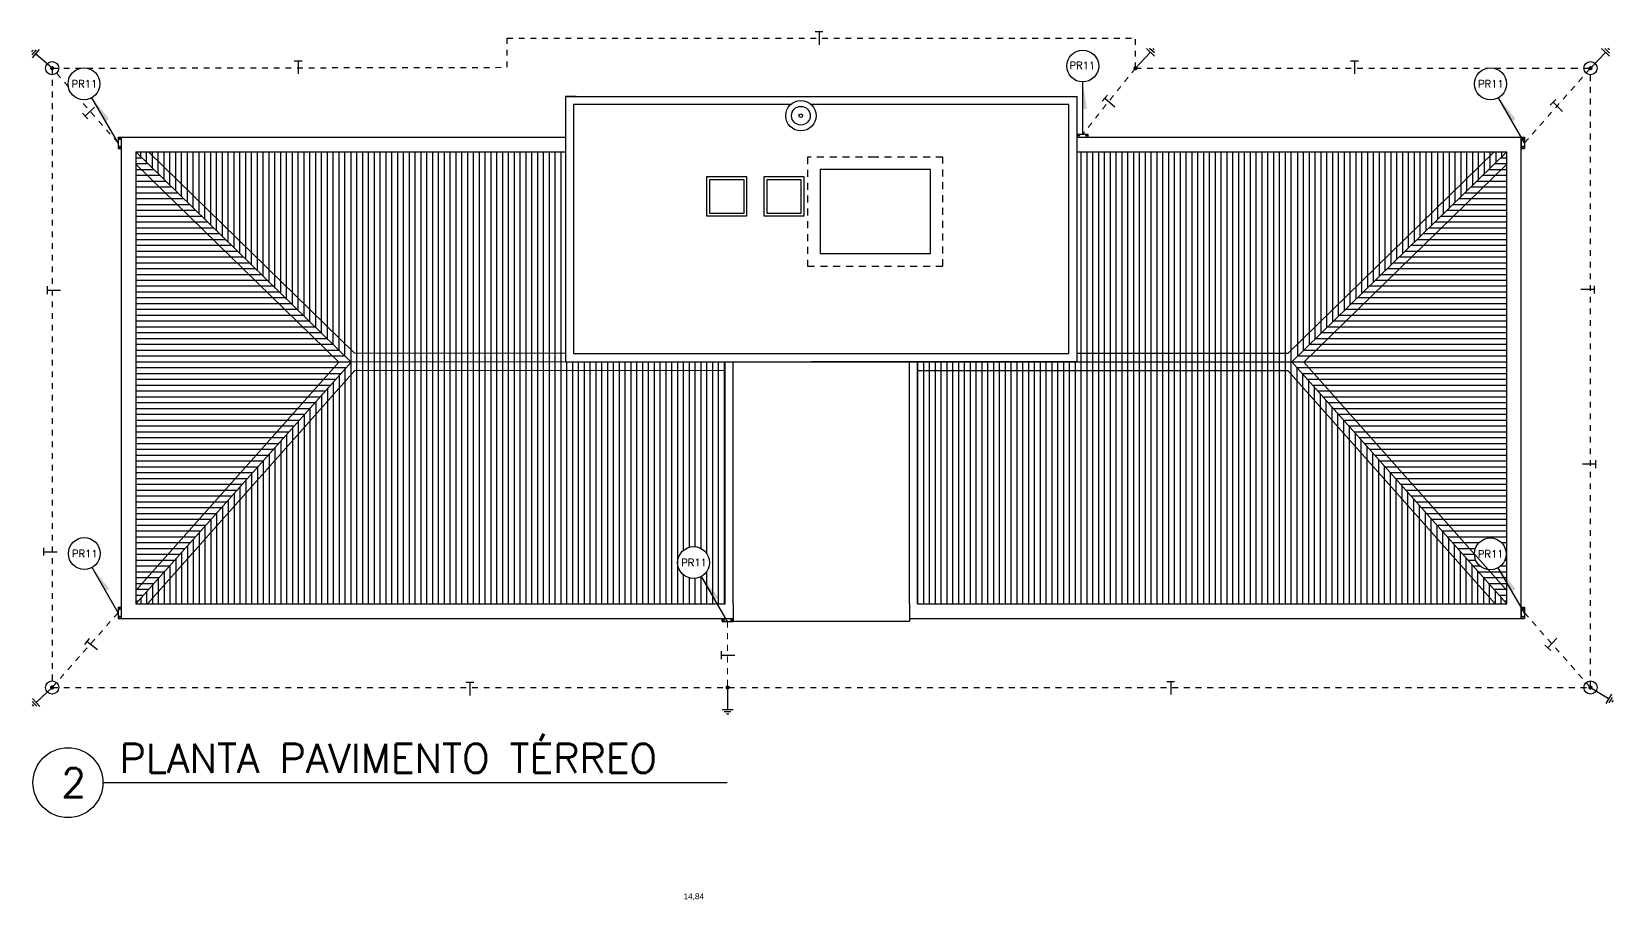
# Model space of a CAD drawing. Extents: x 0 to 11638, y -6007 to 0.
# Drawn here: x 11594.62 to 11621.73, y -5572.43 to -5557.53 of the extents above; entities that cross this region are included whole.
import ezdxf
from ezdxf.enums import TextEntityAlignment as Align

# ---------------------------------------------------------------- set-up
doc = ezdxf.new("R2010")
doc.units = 0
doc.linetypes.add('ACAD_ISO02W100', pattern=[15, 12, -3])
doc.layers.get('0').update_dxf_attribs({"linetype": 'CONTINUOUS'})
for name, color, linetype in [('ARQ - Cotas', 1, 'CONTINUOUS'), ('ELE-BARRA CHATA ALUMÍNIO', 140, 'CONTINUOUS'), ('ELE-CONECTOR DE EMENDA', 153, 'CONTINUOUS'), ('ELE-CONECTOR SPLIT BOLT', 100, 'CONTINUOUS'), ('ELE-CX. INSPEÇÃO', 40, 'CONTINUOUS'), ('ELE-FIAÇÃO', 7, 'CONTINUOUS'), ('ELE-HASTE COBREADA', 36, 'CONTINUOUS')]:
    doc.layers.add(name, color=color, linetype=linetype)
doc.layers.add('ELE-FIXADOR GELCAM', color=160, linetype='CONTINUOUS', lineweight=20)
doc.styles.add('ARIAL', font='arial.ttf')
doc.styles.add('ROMANS', font='romans.shx', dxfattribs={"height": 0.3})

msp = doc.modelspace()

# ---------------------------------------------------------------- hatches: boundary and pattern name
at = {"layer": 'ELE-BARRA CHATA ALUMÍNIO', "linetype": 'Continuous', "ltscale": 0.5}
for points in [[(11612.71, -5558.855), (11612.638, -5558.855), (11612.638, -5558.392)], [(11595.949, -5559.027), (11595.886, -5559.064), (11595.655, -5558.663)], [(11620.06, -5559.027), (11619.997, -5559.064), (11619.765, -5558.663)], [(11595.952, -5567.085), (11595.889, -5567.121), (11595.66, -5566.719)], [(11606.399, -5567.237), (11606.336, -5567.273), (11606.105, -5566.872)], [(11620.058, -5567.087), (11619.995, -5567.123), (11619.762, -5566.723)]]:
    msp.add_hatch(color=256, dxfattribs=at).paths.add_polyline_path(points)

# ---------------------------------------------------------------- linework, layer by layer
at = {"color": 32, "linetype": 'ACAD_ISO02W100', "ltscale": 0.001, "true_color": 0xcd6928}
for p, q in [((11602.772, -5557.641), (11613.542, -5557.641)), ((11602.772, -5558.141), (11602.772, -5557.641)), ((11613.542, -5558.156), (11613.542, -5557.641))]:
    msp.add_line(p, q, dxfattribs=at)
at = {"color": 32, "linetype": 'ACAD_ISO02W100', "ltscale": 0.001, "true_color": 0xcd6928, "transparency": 33554684}
for p, q in [((11594.972, -5558.156), (11602.772, -5558.141)), ((11594.972, -5558.156), (11594.972, -5568.776)), ((11613.542, -5558.156), (11619.575, -5558.156)), ((11621.342, -5568.776), (11621.342, -5558.156)), ((11594.972, -5568.776), (11621.342, -5568.776))]:
    msp.add_line(p, q, dxfattribs=at)
at = {"color": 32, "linetype": 'ACAD_ISO02W100', "ltscale": 0.01, "true_color": 0xcd6928, "transparency": 33554684}
msp.add_line((11619.683, -5558.156), (11621.342, -5558.156), dxfattribs=at)
for p, q in [((11603.957, -5558.641), (11603.772, -5558.641)), ((11603.772, -5558.641), (11603.772, -5563.191)), ((11603.772, -5558.641), (11612.542, -5558.641)), ((11603.912, -5558.781), (11603.912, -5563.051)), ((11607.63, -5558.781), (11603.912, -5558.781)), ((11612.402, -5558.781), (11607.984, -5558.781)), ((11612.402, -5563.051), (11612.402, -5558.781)), ((11612.542, -5563.191), (11612.542, -5558.641)), ((11596.407, -5559.591), (11596.407, -5567.341)), ((11596.407, -5559.591), (11603.772, -5559.591)), ((11612.542, -5559.591), (11619.907, -5559.591)), ((11619.907, -5567.341), (11619.907, -5559.591)), ((11603.912, -5563.051), (11612.402, -5563.051)), ((11603.772, -5563.191), (11612.542, -5563.191)), ((11606.507, -5567.341), (11606.507, -5563.191)), ((11606.647, -5567.341), (11606.647, -5563.191)), ((11612.542, -5563.191), (11607.992, -5563.191)), ((11609.667, -5567.341), (11609.667, -5563.191)), ((11609.807, -5567.341), (11609.807, -5563.191)), ((11596.407, -5567.341), (11606.507, -5567.341)), ((11606.647, -5567.341), (11606.647, -5567.636)), ((11609.667, -5567.341), (11609.667, -5567.636)), ((11609.807, -5567.341), (11619.907, -5567.341)), ((11606.647, -5567.636), (11609.667, -5567.636))]:
    msp.add_line(p, q)
at = {"ltscale": 0.01}
for p, q in [((11596.157, -5559.341), (11596.157, -5567.591)), ((11596.157, -5559.341), (11603.772, -5559.341)), ((11612.542, -5559.341), (11620.157, -5559.341)), ((11620.157, -5567.591), (11620.157, -5559.341)), ((11596.157, -5567.591), (11606.647, -5567.591)), ((11609.667, -5567.591), (11620.157, -5567.591))]:
    msp.add_line(p, q, dxfattribs=at)
at = {"lineweight": 15, "ltscale": 0.1}
for p, q in [((11600.092, -5563.191), (11596.407, -5559.591)), ((11600.153, -5563.041), (11596.622, -5559.591)), ((11599.885, -5563.198), (11596.407, -5559.801)), ((11603.772, -5563.041), (11600.153, -5563.041)), ((11600.097, -5563.196), (11596.407, -5567.341)), ((11599.885, -5563.198), (11596.407, -5567.115)), ((11600.159, -5563.341), (11596.608, -5567.341)), ((11603.772, -5563.191), (11600.092, -5563.191)), ((11606.507, -5563.341), (11600.159, -5563.341))]:
    msp.add_line(p, q, dxfattribs=at)
at = {"color": 252, "ltscale": 0.1, "true_color": 0x939598}
for p, q in [((11596.492, -5559.674), (11596.492, -5559.591)), ((11596.592, -5559.772), (11596.592, -5559.591)), ((11596.692, -5559.87), (11596.692, -5559.591)), ((11596.792, -5559.967), (11596.792, -5559.591)), ((11596.892, -5560.065), (11596.892, -5559.591)), ((11596.992, -5560.163), (11596.992, -5559.591)), ((11597.092, -5560.26), (11597.092, -5559.591)), ((11597.192, -5560.358), (11597.192, -5559.591)), ((11597.292, -5560.456), (11597.292, -5559.591)), ((11597.392, -5560.553), (11597.392, -5559.591)), ((11597.492, -5560.651), (11597.492, -5559.591)), ((11597.592, -5560.749), (11597.592, -5559.591)), ((11597.692, -5560.846), (11597.692, -5559.591)), ((11597.792, -5560.944), (11597.792, -5559.591)), ((11597.892, -5561.042), (11597.892, -5559.591)), ((11597.992, -5561.14), (11597.992, -5559.591)), ((11598.092, -5561.237), (11598.092, -5559.591)), ((11598.192, -5561.335), (11598.192, -5559.591)), ((11598.292, -5561.433), (11598.292, -5559.591)), ((11598.392, -5561.53), (11598.392, -5559.591)), ((11598.492, -5561.628), (11598.492, -5559.591)), ((11598.592, -5561.726), (11598.592, -5559.591)), ((11598.692, -5561.823), (11598.692, -5559.591)), ((11598.792, -5561.927), (11598.792, -5559.591)), ((11598.892, -5562.019), (11598.892, -5559.591)), ((11598.992, -5562.116), (11598.992, -5559.591)), ((11599.092, -5562.214), (11599.092, -5559.591)), ((11599.192, -5562.312), (11599.192, -5559.591)), ((11599.292, -5562.41), (11599.292, -5559.591)), ((11599.392, -5562.507), (11599.392, -5559.591)), ((11599.492, -5562.605), (11599.492, -5559.591)), ((11599.592, -5562.703), (11599.592, -5559.591)), ((11599.692, -5562.8), (11599.692, -5559.591)), ((11599.792, -5562.898), (11599.792, -5559.591)), ((11599.892, -5562.996), (11599.892, -5559.591)), ((11599.892, -5562.996), (11599.892, -5559.591)), ((11599.992, -5563.093), (11599.992, -5559.591)), ((11600.092, -5559.591), (11600.092, -5567.341)), ((11600.192, -5559.591), (11600.192, -5567.341)), ((11600.292, -5559.591), (11600.292, -5567.341)), ((11600.392, -5559.591), (11600.392, -5567.341)), ((11600.492, -5559.591), (11600.492, -5567.341)), ((11600.592, -5559.591), (11600.592, -5567.341)), ((11600.692, -5559.591), (11600.692, -5567.341)), ((11600.792, -5559.591), (11600.792, -5567.341)), ((11600.892, -5559.591), (11600.892, -5567.341)), ((11600.992, -5559.591), (11600.992, -5567.341)), ((11601.092, -5559.591), (11601.092, -5567.341)), ((11601.192, -5559.591), (11601.192, -5567.341)), ((11601.292, -5559.591), (11601.292, -5567.341)), ((11601.392, -5559.591), (11601.392, -5567.341)), ((11601.492, -5559.591), (11601.492, -5567.341)), ((11601.592, -5559.591), (11601.592, -5567.341)), ((11601.692, -5559.591), (11601.692, -5567.341)), ((11601.792, -5559.591), (11601.792, -5567.341)), ((11601.892, -5559.591), (11601.892, -5567.341)), ((11601.992, -5559.591), (11601.992, -5567.339)), ((11602.092, -5559.591), (11602.092, -5567.339)), ((11602.192, -5559.591), (11602.192, -5567.339)), ((11602.292, -5559.591), (11602.292, -5567.339)), ((11602.392, -5559.591), (11602.392, -5567.339)), ((11602.492, -5559.591), (11602.492, -5567.341)), ((11602.592, -5559.591), (11602.592, -5567.341)), ((11602.692, -5559.591), (11602.692, -5567.341)), ((11602.792, -5559.591), (11602.792, -5567.341)), ((11602.892, -5559.591), (11602.892, -5567.341)), ((11602.992, -5559.591), (11602.992, -5567.341)), ((11603.092, -5559.591), (11603.092, -5567.341)), ((11603.192, -5559.591), (11603.192, -5567.341)), ((11603.292, -5559.591), (11603.292, -5567.341)), ((11603.392, -5559.591), (11603.392, -5567.341)), ((11603.492, -5559.591), (11603.492, -5567.341)), ((11603.592, -5559.591), (11603.592, -5567.341)), ((11603.692, -5559.591), (11603.692, -5567.341)), ((11612.607, -5559.591), (11612.607, -5567.341)), ((11612.707, -5559.591), (11612.707, -5567.341)), ((11612.807, -5559.591), (11612.807, -5567.341)), ((11612.907, -5559.591), (11612.907, -5567.341)), ((11613.007, -5559.591), (11613.007, -5567.341)), ((11613.107, -5559.591), (11613.107, -5567.341)), ((11613.207, -5559.591), (11613.207, -5567.341)), ((11613.307, -5559.591), (11613.307, -5567.341)), ((11613.407, -5559.591), (11613.407, -5567.341)), ((11613.507, -5559.591), (11613.507, -5567.341)), ((11613.607, -5559.591), (11613.607, -5567.341)), ((11613.707, -5559.591), (11613.707, -5567.341)), ((11613.807, -5559.591), (11613.807, -5567.341)), ((11613.907, -5559.591), (11613.907, -5567.341)), ((11614.007, -5559.591), (11614.007, -5567.341)), ((11614.107, -5559.591), (11614.107, -5567.341)), ((11614.207, -5559.591), (11614.207, -5567.341)), ((11614.307, -5559.591), (11614.307, -5567.341)), ((11614.407, -5559.591), (11614.407, -5567.341)), ((11614.507, -5559.591), (11614.507, -5567.341)), ((11614.607, -5559.591), (11614.607, -5567.341)), ((11614.707, -5559.591), (11614.707, -5567.341)), ((11614.807, -5559.591), (11614.807, -5567.341)), ((11614.907, -5559.591), (11614.907, -5567.341)), ((11615.007, -5559.591), (11615.007, -5567.341)), ((11615.107, -5559.591), (11615.107, -5567.341)), ((11615.207, -5559.591), (11615.207, -5567.341)), ((11615.307, -5559.591), (11615.307, -5567.341)), ((11615.407, -5559.591), (11615.407, -5567.341)), ((11615.507, -5559.591), (11615.507, -5567.341)), ((11615.607, -5559.591), (11615.607, -5567.341)), ((11615.707, -5559.591), (11615.707, -5567.341)), ((11615.807, -5559.591), (11615.807, -5567.341)), ((11615.907, -5559.591), (11615.907, -5567.341)), ((11616.007, -5559.591), (11616.007, -5567.341)), ((11616.107, -5559.591), (11616.107, -5567.341)), ((11616.207, -5559.591), (11616.207, -5567.341)), ((11616.325, -5563.091), (11616.325, -5559.591)), ((11616.425, -5562.993), (11616.425, -5559.591)), ((11616.525, -5562.896), (11616.525, -5559.591)), ((11616.625, -5562.798), (11616.625, -5559.591)), ((11616.725, -5562.7), (11616.725, -5559.591)), ((11616.825, -5562.602), (11616.825, -5559.591)), ((11616.925, -5562.505), (11616.925, -5559.591)), ((11617.025, -5562.407), (11617.025, -5559.591)), ((11617.125, -5562.309), (11617.125, -5559.591)), ((11617.225, -5562.212), (11617.225, -5559.591)), ((11617.325, -5562.114), (11617.325, -5559.591)), ((11617.425, -5562.016), (11617.425, -5559.591)), ((11617.525, -5561.919), (11617.525, -5559.591)), ((11617.625, -5561.821), (11617.625, -5559.591)), ((11617.725, -5561.723), (11617.725, -5559.591)), ((11617.825, -5561.626), (11617.825, -5559.591)), ((11617.925, -5561.528), (11617.925, -5559.591)), ((11618.025, -5561.43), (11618.025, -5559.591)), ((11618.125, -5561.332), (11618.125, -5559.591)), ((11618.225, -5561.235), (11618.225, -5559.591)), ((11618.325, -5561.137), (11618.325, -5559.591)), ((11618.425, -5561.039), (11618.425, -5559.591)), ((11618.525, -5560.942), (11618.525, -5559.591)), ((11618.625, -5560.844), (11618.625, -5559.591)), ((11618.725, -5560.746), (11618.725, -5559.591)), ((11618.825, -5560.649), (11618.825, -5559.591)), ((11618.925, -5560.551), (11618.925, -5559.591)), ((11619.025, -5560.453), (11619.025, -5559.591)), ((11619.125, -5560.356), (11619.125, -5559.591)), ((11619.225, -5560.258), (11619.225, -5559.591)), ((11619.325, -5560.16), (11619.325, -5559.591)), ((11619.425, -5560.062), (11619.425, -5559.591)), ((11619.525, -5559.965), (11619.525, -5559.591)), ((11619.625, -5559.867), (11619.625, -5559.591)), ((11619.725, -5559.769), (11619.725, -5559.591)), ((11619.825, -5559.672), (11619.825, -5559.591)), ((11596.407, -5559.691), (11596.509, -5559.691)), ((11596.407, -5559.791), (11596.612, -5559.791)), ((11619.702, -5559.791), (11619.907, -5559.791)), ((11619.805, -5559.691), (11619.907, -5559.691)), ((11596.407, -5559.891), (11596.714, -5559.891)), ((11596.407, -5559.991), (11596.816, -5559.991)), ((11596.407, -5560.091), (11596.919, -5560.091)), ((11619.395, -5560.091), (11619.907, -5560.091)), ((11619.498, -5559.991), (11619.907, -5559.991)), ((11619.6, -5559.891), (11619.907, -5559.891)), ((11596.407, -5560.191), (11597.021, -5560.191)), ((11596.407, -5560.291), (11597.124, -5560.291)), ((11596.407, -5560.391), (11597.226, -5560.391)), ((11619.088, -5560.391), (11619.907, -5560.391)), ((11619.19, -5560.291), (11619.907, -5560.291)), ((11619.293, -5560.191), (11619.907, -5560.191)), ((11596.407, -5560.491), (11597.328, -5560.491)), ((11596.407, -5560.591), (11597.431, -5560.591)), ((11596.407, -5560.691), (11597.533, -5560.691)), ((11618.781, -5560.691), (11619.907, -5560.691)), ((11618.883, -5560.591), (11619.907, -5560.591)), ((11618.986, -5560.491), (11619.907, -5560.491)), ((11596.407, -5560.791), (11597.635, -5560.791)), ((11596.407, -5560.891), (11597.738, -5560.891)), ((11618.576, -5560.891), (11619.907, -5560.891)), ((11618.679, -5560.791), (11619.907, -5560.791)), ((11596.407, -5560.991), (11597.84, -5560.991)), ((11596.407, -5561.091), (11597.942, -5561.091)), ((11596.407, -5561.191), (11598.045, -5561.191)), ((11618.269, -5561.191), (11619.907, -5561.191)), ((11618.372, -5561.091), (11619.907, -5561.091)), ((11618.474, -5560.991), (11619.907, -5560.991)), ((11596.407, -5561.291), (11598.147, -5561.291)), ((11596.407, -5561.391), (11598.25, -5561.391)), ((11596.407, -5561.491), (11598.352, -5561.491)), ((11617.962, -5561.491), (11619.907, -5561.491)), ((11618.065, -5561.391), (11619.907, -5561.391)), ((11618.167, -5561.291), (11619.907, -5561.291)), ((11596.407, -5561.591), (11598.454, -5561.591)), ((11596.407, -5561.691), (11598.557, -5561.691)), ((11617.757, -5561.691), (11619.907, -5561.691)), ((11617.86, -5561.591), (11619.907, -5561.591)), ((11596.407, -5561.791), (11598.659, -5561.791)), ((11596.407, -5561.891), (11598.761, -5561.891)), ((11596.407, -5561.991), (11598.864, -5561.991)), ((11617.45, -5561.991), (11619.907, -5561.991)), ((11617.553, -5561.891), (11619.907, -5561.891)), ((11617.655, -5561.791), (11619.907, -5561.791)), ((11596.407, -5562.091), (11598.966, -5562.091)), ((11596.407, -5562.191), (11599.068, -5562.191)), ((11596.407, -5562.291), (11599.171, -5562.291)), ((11617.143, -5562.291), (11619.907, -5562.291)), ((11617.246, -5562.191), (11619.907, -5562.191)), ((11617.348, -5562.091), (11619.907, -5562.091)), ((11596.407, -5562.391), (11599.273, -5562.391)), ((11596.407, -5562.491), (11599.375, -5562.491)), ((11596.407, -5562.591), (11599.478, -5562.591)), ((11616.836, -5562.591), (11619.907, -5562.591)), ((11616.939, -5562.491), (11619.907, -5562.491)), ((11617.041, -5562.391), (11619.907, -5562.391)), ((11596.407, -5562.691), (11599.58, -5562.691)), ((11596.407, -5562.791), (11599.683, -5562.791)), ((11616.631, -5562.791), (11619.907, -5562.791)), ((11616.734, -5562.691), (11619.907, -5562.691)), ((11596.407, -5562.891), (11599.785, -5562.891)), ((11596.407, -5562.991), (11599.887, -5562.991)), ((11596.407, -5563.091), (11599.99, -5563.091)), ((11616.324, -5563.091), (11619.907, -5563.091)), ((11616.427, -5562.991), (11619.907, -5562.991)), ((11616.529, -5562.891), (11619.907, -5562.891)), ((11596.407, -5563.191), (11600.092, -5563.191)), ((11596.407, -5563.291), (11600.003, -5563.291)), ((11596.407, -5563.391), (11599.914, -5563.391)), ((11599.992, -5563.304), (11599.992, -5567.341)), ((11603.792, -5563.191), (11603.792, -5567.341)), ((11603.892, -5563.191), (11603.892, -5567.341)), ((11603.992, -5563.191), (11603.992, -5567.341)), ((11604.092, -5563.191), (11604.092, -5567.341)), ((11604.192, -5563.191), (11604.192, -5567.341)), ((11604.292, -5563.191), (11604.292, -5567.341)), ((11604.392, -5563.191), (11604.392, -5567.341)), ((11604.492, -5563.191), (11604.492, -5567.341)), ((11604.592, -5563.191), (11604.592, -5567.341)), ((11604.692, -5563.191), (11604.692, -5567.341)), ((11604.792, -5563.191), (11604.792, -5567.341)), ((11604.892, -5563.191), (11604.892, -5567.341)), ((11604.992, -5563.191), (11604.992, -5567.341)), ((11605.092, -5563.191), (11605.092, -5567.341)), ((11605.192, -5563.191), (11605.192, -5567.341)), ((11605.292, -5563.191), (11605.292, -5567.341)), ((11605.392, -5563.191), (11605.392, -5567.341)), ((11605.492, -5563.191), (11605.492, -5567.341)), ((11605.592, -5563.191), (11605.592, -5567.341)), ((11605.692, -5563.191), (11605.692, -5567.341)), ((11605.792, -5563.191), (11605.792, -5566.425)), ((11605.892, -5563.191), (11605.892, -5566.371)), ((11605.992, -5563.191), (11605.992, -5566.361)), ((11606.092, -5563.191), (11606.092, -5566.39)), ((11606.192, -5563.191), (11606.192, -5566.477)), ((11606.292, -5563.191), (11606.292, -5567.341)), ((11606.392, -5563.191), (11606.392, -5567.341)), ((11606.492, -5563.191), (11606.492, -5567.341)), ((11609.807, -5563.191), (11609.807, -5567.341)), ((11609.907, -5563.191), (11609.907, -5567.341)), ((11610.007, -5563.191), (11610.007, -5567.341)), ((11610.107, -5563.191), (11610.107, -5567.341)), ((11610.207, -5563.191), (11610.207, -5567.341)), ((11610.307, -5563.191), (11610.307, -5567.341)), ((11610.407, -5563.191), (11610.407, -5567.341)), ((11610.507, -5563.191), (11610.507, -5567.341)), ((11610.607, -5563.191), (11610.607, -5567.341)), ((11610.707, -5563.191), (11610.707, -5567.341)), ((11610.807, -5563.191), (11610.807, -5567.341)), ((11610.907, -5563.191), (11610.907, -5567.341)), ((11611.007, -5563.191), (11611.007, -5567.341)), ((11611.107, -5563.191), (11611.107, -5567.341)), ((11611.207, -5563.191), (11611.207, -5567.341)), ((11611.307, -5563.191), (11611.307, -5567.341)), ((11611.407, -5563.191), (11611.407, -5567.341)), ((11611.507, -5563.191), (11611.507, -5567.341)), ((11611.607, -5563.191), (11611.607, -5567.341)), ((11611.707, -5563.191), (11611.707, -5567.341)), ((11611.807, -5563.191), (11611.807, -5567.341)), ((11611.907, -5563.191), (11611.907, -5567.341)), ((11612.007, -5563.191), (11612.007, -5567.341)), ((11612.107, -5563.191), (11612.107, -5567.341)), ((11612.207, -5563.191), (11612.207, -5567.341)), ((11612.307, -5563.191), (11612.307, -5567.341)), ((11612.407, -5563.191), (11612.407, -5567.341)), ((11612.507, -5563.191), (11612.507, -5567.341)), ((11616.222, -5563.191), (11619.907, -5563.191)), ((11616.222, -5563.191), (11619.907, -5563.191)), ((11616.307, -5563.287), (11616.307, -5567.341)), ((11616.311, -5563.291), (11619.907, -5563.291)), ((11616.4, -5563.391), (11619.907, -5563.391)), ((11616.407, -5563.399), (11616.407, -5567.341)), ((11596.407, -5563.491), (11599.826, -5563.491)), ((11596.407, -5563.591), (11599.737, -5563.591)), ((11599.692, -5563.642), (11599.692, -5567.341)), ((11599.792, -5563.529), (11599.792, -5567.341)), ((11599.892, -5563.416), (11599.892, -5567.341)), ((11616.488, -5563.491), (11619.907, -5563.491)), ((11616.507, -5563.512), (11616.507, -5567.341)), ((11616.577, -5563.591), (11619.907, -5563.591)), ((11616.607, -5563.625), (11616.607, -5567.341)), ((11596.407, -5563.691), (11599.648, -5563.691)), ((11596.407, -5563.791), (11599.559, -5563.791)), ((11596.407, -5563.891), (11599.47, -5563.891)), ((11599.492, -5563.867), (11599.492, -5567.341)), ((11599.592, -5563.754), (11599.592, -5567.341)), ((11616.666, -5563.691), (11619.907, -5563.691)), ((11616.707, -5563.737), (11616.707, -5567.341)), ((11616.755, -5563.791), (11619.907, -5563.791)), ((11616.807, -5563.85), (11616.807, -5567.341)), ((11616.844, -5563.891), (11619.907, -5563.891)), ((11596.407, -5563.991), (11599.382, -5563.991)), ((11596.407, -5564.091), (11599.293, -5564.091)), ((11596.407, -5564.191), (11599.204, -5564.191)), ((11599.192, -5564.191), (11599.192, -5567.341)), ((11599.292, -5564.091), (11599.292, -5567.341)), ((11599.392, -5563.979), (11599.392, -5567.341)), ((11616.907, -5563.963), (11616.907, -5567.341)), ((11616.932, -5563.991), (11619.907, -5563.991)), ((11617.007, -5564.075), (11617.007, -5567.341)), ((11617.021, -5564.091), (11619.907, -5564.091)), ((11617.107, -5564.188), (11617.107, -5567.341)), ((11617.11, -5564.191), (11619.907, -5564.191)), ((11596.407, -5564.291), (11599.115, -5564.291)), ((11596.407, -5564.391), (11599.026, -5564.391)), ((11596.407, -5564.491), (11598.938, -5564.491)), ((11598.992, -5564.43), (11598.992, -5567.341)), ((11599.092, -5564.317), (11599.092, -5567.341)), ((11617.199, -5564.291), (11619.907, -5564.291)), ((11617.207, -5564.3), (11617.207, -5567.341)), ((11617.288, -5564.391), (11619.907, -5564.391)), ((11617.307, -5564.413), (11617.307, -5567.341)), ((11617.376, -5564.491), (11619.907, -5564.491)), ((11596.407, -5564.591), (11598.849, -5564.591)), ((11596.407, -5564.691), (11598.76, -5564.691)), ((11598.692, -5564.768), (11598.692, -5567.341)), ((11598.792, -5564.655), (11598.792, -5567.341)), ((11598.892, -5564.543), (11598.892, -5567.341)), ((11617.407, -5564.526), (11617.407, -5567.341)), ((11617.465, -5564.591), (11619.907, -5564.591)), ((11617.507, -5564.638), (11617.507, -5567.341)), ((11617.554, -5564.691), (11619.907, -5564.691)), ((11617.607, -5564.751), (11617.607, -5567.341)), ((11596.407, -5564.791), (11598.671, -5564.791)), ((11596.407, -5564.891), (11598.582, -5564.891)), ((11596.407, -5564.991), (11598.494, -5564.991)), ((11598.492, -5564.991), (11598.492, -5567.341)), ((11598.592, -5564.88), (11598.592, -5567.341)), ((11617.643, -5564.791), (11619.907, -5564.791)), ((11617.707, -5564.863), (11617.707, -5567.341)), ((11617.732, -5564.891), (11619.907, -5564.891)), ((11617.807, -5564.976), (11617.807, -5567.341)), ((11617.82, -5564.991), (11619.907, -5564.991)), ((11596.407, -5565.091), (11598.405, -5565.091)), ((11596.407, -5565.191), (11598.316, -5565.191)), ((11596.407, -5565.291), (11598.227, -5565.291)), ((11598.292, -5565.218), (11598.292, -5567.341)), ((11598.392, -5565.106), (11598.392, -5567.341)), ((11617.907, -5565.089), (11617.907, -5567.341)), ((11617.909, -5565.091), (11619.907, -5565.091)), ((11617.998, -5565.191), (11619.907, -5565.191)), ((11618.007, -5565.201), (11618.007, -5567.341)), ((11618.087, -5565.291), (11619.907, -5565.291)), ((11596.407, -5565.391), (11598.139, -5565.391)), ((11596.407, -5565.491), (11598.05, -5565.491)), ((11597.992, -5565.556), (11597.992, -5567.341)), ((11598.092, -5565.443), (11598.092, -5567.341)), ((11598.192, -5565.331), (11598.192, -5567.341)), ((11618.107, -5565.314), (11618.107, -5567.341)), ((11618.176, -5565.391), (11619.907, -5565.391)), ((11618.207, -5565.427), (11618.207, -5567.341)), ((11618.264, -5565.491), (11619.907, -5565.491)), ((11618.307, -5565.539), (11618.307, -5567.341)), ((11596.407, -5565.591), (11597.961, -5565.591)), ((11596.407, -5565.691), (11597.872, -5565.691)), ((11596.407, -5565.791), (11597.783, -5565.791)), ((11597.792, -5565.781), (11597.792, -5567.341)), ((11597.892, -5565.669), (11597.892, -5567.341)), ((11618.353, -5565.591), (11619.907, -5565.591)), ((11618.407, -5565.652), (11618.407, -5567.341)), ((11618.442, -5565.691), (11619.907, -5565.691)), ((11618.507, -5565.764), (11618.507, -5567.341)), ((11618.531, -5565.791), (11619.907, -5565.791)), ((11596.407, -5565.891), (11597.695, -5565.891)), ((11596.407, -5565.991), (11597.606, -5565.991)), ((11596.407, -5566.091), (11597.517, -5566.091)), ((11597.492, -5566.119), (11597.492, -5567.341)), ((11597.592, -5566.007), (11597.592, -5567.341)), ((11597.692, -5565.891), (11597.692, -5567.341)), ((11618.607, -5565.877), (11618.607, -5567.341)), ((11618.619, -5565.891), (11619.907, -5565.891)), ((11618.707, -5565.99), (11618.707, -5567.341)), ((11618.708, -5565.991), (11619.907, -5565.991)), ((11618.797, -5566.091), (11619.907, -5566.091)), ((11618.807, -5566.102), (11618.807, -5567.341)), ((11596.407, -5566.191), (11597.428, -5566.191)), ((11596.407, -5566.291), (11597.339, -5566.291)), ((11596.407, -5566.391), (11597.251, -5566.391)), ((11597.292, -5566.344), (11597.292, -5567.341)), ((11597.392, -5566.232), (11597.392, -5567.341)), ((11618.886, -5566.191), (11619.907, -5566.191)), ((11618.907, -5566.215), (11618.907, -5567.341)), ((11618.975, -5566.291), (11619.432, -5566.291)), ((11619.007, -5566.328), (11619.007, -5567.341)), ((11619.063, -5566.391), (11619.368, -5566.391)), ((11619.817, -5566.291), (11619.907, -5566.291)), ((11619.881, -5566.391), (11619.907, -5566.391)), ((11596.407, -5566.491), (11597.162, -5566.491)), ((11596.407, -5566.591), (11597.073, -5566.591)), ((11597.092, -5566.57), (11597.092, -5567.341)), ((11597.192, -5566.457), (11597.192, -5567.341)), ((11619.107, -5566.44), (11619.107, -5567.341)), ((11619.152, -5566.491), (11619.352, -5566.491)), ((11619.207, -5566.553), (11619.207, -5567.341)), ((11619.241, -5566.591), (11619.373, -5566.591)), ((11619.307, -5566.665), (11619.307, -5567.341)), ((11619.877, -5566.591), (11619.907, -5566.591)), ((11619.898, -5566.491), (11619.907, -5566.491)), ((11596.407, -5566.691), (11596.984, -5566.691)), ((11596.407, -5566.791), (11596.895, -5566.791)), ((11596.407, -5566.891), (11596.807, -5566.891)), ((11596.792, -5566.908), (11596.792, -5567.341)), ((11596.892, -5566.795), (11596.892, -5567.341)), ((11596.992, -5566.682), (11596.992, -5567.341)), ((11605.792, -5566.843), (11605.792, -5567.341)), ((11605.892, -5566.896), (11605.892, -5567.341)), ((11605.992, -5566.906), (11605.992, -5567.341)), ((11606.092, -5566.877), (11606.092, -5567.341)), ((11606.192, -5566.79), (11606.192, -5567.341)), ((11619.33, -5566.691), (11619.445, -5566.691)), ((11619.407, -5566.778), (11619.407, -5567.341)), ((11619.419, -5566.791), (11619.907, -5566.791)), ((11619.507, -5566.891), (11619.907, -5566.891)), ((11619.507, -5566.891), (11619.507, -5567.341)), ((11619.805, -5566.691), (11619.907, -5566.691)), ((11596.407, -5566.991), (11596.718, -5566.991)), ((11596.407, -5567.091), (11596.629, -5567.091)), ((11596.407, -5567.191), (11596.54, -5567.191)), ((11596.592, -5567.133), (11596.592, -5567.341)), ((11596.692, -5567.02), (11596.692, -5567.341)), ((11619.596, -5566.991), (11619.907, -5566.991)), ((11619.607, -5567.003), (11619.607, -5567.341)), ((11619.685, -5567.091), (11619.907, -5567.091)), ((11619.707, -5567.116), (11619.707, -5567.341)), ((11619.774, -5567.191), (11619.907, -5567.191)), ((11596.407, -5567.291), (11596.451, -5567.291)), ((11596.492, -5567.245), (11596.492, -5567.341)), ((11619.807, -5567.228), (11619.807, -5567.341)), ((11619.863, -5567.291), (11619.907, -5567.291))]:
    msp.add_line(p, q, dxfattribs=at)
at = {"ltscale": 0.1}
for p, q in [((11616.161, -5563.041), (11619.692, -5559.591)), ((11616.222, -5563.191), (11619.907, -5559.591)), ((11616.429, -5563.198), (11619.907, -5559.801)), ((11606.197, -5560.696), (11606.197, -5560.016)), ((11606.197, -5560.016), (11606.877, -5560.016)), ((11606.247, -5560.646), (11606.247, -5560.066)), ((11606.247, -5560.066), (11606.827, -5560.066)), ((11606.827, -5560.066), (11606.827, -5560.646)), ((11606.877, -5560.016), (11606.877, -5560.696)), ((11607.177, -5560.696), (11607.177, -5560.016)), ((11607.177, -5560.016), (11607.857, -5560.016)), ((11607.227, -5560.646), (11607.227, -5560.066)), ((11607.227, -5560.066), (11607.807, -5560.066)), ((11607.807, -5560.066), (11607.807, -5560.646)), ((11607.857, -5560.016), (11607.857, -5560.696)), ((11609.082, -5559.896), (11608.137, -5559.896)), ((11608.137, -5559.896), (11608.137, -5561.336)), ((11610.027, -5559.896), (11609.082, -5559.896)), ((11610.027, -5561.336), (11610.027, -5559.896)), ((11606.877, -5560.696), (11606.197, -5560.696)), ((11606.827, -5560.646), (11606.247, -5560.646)), ((11607.857, -5560.696), (11607.177, -5560.696)), ((11607.807, -5560.646), (11607.227, -5560.646)), ((11608.137, -5561.336), (11610.027, -5561.336)), ((11612.542, -5563.041), (11616.161, -5563.041)), ((11609.807, -5563.341), (11616.155, -5563.341)), ((11612.542, -5563.191), (11616.222, -5563.191)), ((11616.155, -5563.341), (11619.706, -5567.341)), ((11616.222, -5563.191), (11619.907, -5567.341)), ((11616.429, -5563.198), (11619.907, -5567.115))]:
    msp.add_line(p, q, dxfattribs=at)
at = {"linetype": 'ACAD_ISO02W100', "ltscale": 0.01}
for p, q in [((11609.082, -5559.681), (11607.922, -5559.681)), ((11607.922, -5559.681), (11607.922, -5561.551)), ((11610.242, -5559.681), (11609.082, -5559.681)), ((11610.242, -5561.551), (11610.242, -5559.681)), ((11607.922, -5561.551), (11610.242, -5561.551))]:
    msp.add_line(p, q, dxfattribs=at)
at = {"lineweight": -2}
msp.add_line((11595.844, -5570.408), (11606.546, -5570.408), dxfattribs=at)
at = {"ltscale": 0.1}
for centre, radius in [((11607.807, -5558.971), 0.26), ((11607.807, -5558.971), 0.16), ((11607.805, -5558.97), 0.0314)]:
    msp.add_circle(centre, radius, dxfattribs=at)
at = {"lineweight": -2}
msp.add_circle((11595.244, -5570.408), 0.6, dxfattribs=at)
at = {"layer": 'ELE-BARRA CHATA ALUMÍNIO', "linetype": 'Continuous', "ltscale": 0.5}
for p, q in [((11612.638, -5559.286), (11612.638, -5558.392)), ((11612.638, -5559.286), (11612.638, -5558.392)), ((11596.102, -5559.437), (11595.655, -5558.663)), ((11596.102, -5559.437), (11595.655, -5558.663)), ((11620.212, -5559.437), (11619.765, -5558.663)), ((11620.212, -5559.437), (11619.765, -5558.663)), ((11596.102, -5567.496), (11595.66, -5566.719)), ((11596.102, -5567.496), (11595.66, -5566.719)), ((11606.551, -5567.646), (11606.105, -5566.872)), ((11606.551, -5567.646), (11606.105, -5566.872)), ((11620.212, -5567.496), (11619.762, -5566.723)), ((11620.212, -5567.496), (11619.762, -5566.723))]:
    msp.add_line(p, q, dxfattribs=at)
for centre in [(11612.639, -5558.119), (11595.518, -5558.424), (11619.629, -5558.424), (11595.524, -5566.479), (11605.968, -5566.634), (11619.625, -5566.485)]:
    msp.add_circle(centre, 0.273, dxfattribs=at)
at = {"layer": 'ELE-CONECTOR DE EMENDA', "color": 2, "ltscale": 10, "true_color": 0xf1eb1f}
for p, q in [((11596.102, -5559.341), (11596.157, -5559.341)), ((11596.102, -5559.341), (11596.102, -5559.532)), ((11596.157, -5559.341), (11596.157, -5559.532)), ((11612.542, -5559.341), (11612.542, -5559.286)), ((11612.542, -5559.286), (11612.733, -5559.286)), ((11612.542, -5559.341), (11612.733, -5559.341)), ((11612.733, -5559.341), (11612.733, -5559.286)), ((11620.157, -5559.341), (11620.212, -5559.341)), ((11620.157, -5559.341), (11620.157, -5559.532)), ((11620.212, -5559.341), (11620.212, -5559.532)), ((11596.102, -5559.532), (11596.157, -5559.532)), ((11620.157, -5559.532), (11620.212, -5559.532)), ((11596.102, -5567.4), (11596.157, -5567.4)), ((11596.102, -5567.4), (11596.102, -5567.591)), ((11596.157, -5567.4), (11596.157, -5567.591)), ((11620.157, -5567.4), (11620.212, -5567.4)), ((11620.157, -5567.4), (11620.157, -5567.591)), ((11620.212, -5567.4), (11620.212, -5567.591)), ((11596.102, -5567.591), (11596.157, -5567.591)), ((11606.456, -5567.646), (11606.456, -5567.591)), ((11606.456, -5567.591), (11606.647, -5567.591)), ((11606.456, -5567.646), (11606.647, -5567.646)), ((11606.647, -5567.646), (11606.647, -5567.591)), ((11620.157, -5567.591), (11620.212, -5567.591))]:
    msp.add_line(p, q, dxfattribs=at)
for centre in [(11612.572, -5559.313), (11612.703, -5559.313), (11596.129, -5559.371), (11596.129, -5559.503), (11620.185, -5559.371), (11620.185, -5559.503), (11596.129, -5567.43), (11620.185, -5567.43), (11596.129, -5567.561), (11606.486, -5567.619), (11606.617, -5567.619), (11620.185, -5567.561)]:
    msp.add_circle(centre, 0.0106, dxfattribs=at)
at = {"layer": 'ELE-CONECTOR SPLIT BOLT', "const_width": 0.0335}
for points in [[(11594.984, -5558.142, 1), (11594.96, -5558.17, 1)], [(11613.556, -5558.169, 1), (11613.528, -5558.143, 1)], [(11621.356, -5558.169, 1), (11621.328, -5558.143, 1)], [(11594.959, -5568.762, 1), (11594.985, -5568.79, 1)], [(11606.533, -5568.776, 1), (11606.57, -5568.776, 1)], [(11621.332, -5568.792, 1), (11621.352, -5568.76, 1)]]:
    msp.add_lwpolyline(points, format="xyb", close=True, dxfattribs=at)
at = {"layer": 'ELE-CX. INSPEÇÃO'}
for centre in [(11594.972, -5558.156), (11621.342, -5558.156), (11594.972, -5568.776), (11621.342, -5568.776)]:
    msp.add_circle(centre, 0.113, dxfattribs=at)
at = {"layer": 'ELE-FIXADOR GELCAM', "color": 6, "linetype": 'ACAD_ISO02W100', "ltscale": 0.001}
for p, q in [((11595.249, -5558.47), (11594.972, -5558.156)), ((11613.542, -5558.156), (11612.638, -5559.286)), ((11620.212, -5559.437), (11621.342, -5558.156)), ((11596.102, -5559.437), (11595.439, -5558.686)), ((11596.102, -5567.496), (11594.972, -5568.776)), ((11606.551, -5567.646), (11606.551, -5568.776)), ((11620.212, -5567.496), (11621.342, -5568.776))]:
    msp.add_line(p, q, dxfattribs=at)
at = {"layer": 'ELE-HASTE COBREADA', "color": 40, "true_color": 0xf8d731}
for p, q in [((11594.646, -5557.845), (11594.621, -5557.874)), ((11594.699, -5557.842), (11594.625, -5557.927)), ((11594.752, -5557.838), (11594.628, -5557.979)), ((11594.972, -5558.156), (11594.69, -5557.909)), ((11613.542, -5558.156), (11613.8, -5557.884)), ((11613.868, -5557.948), (11613.732, -5557.819)), ((11613.867, -5557.895), (11613.785, -5557.818)), ((11613.865, -5557.842), (11613.838, -5557.816)), ((11621.342, -5558.156), (11621.601, -5557.885)), ((11621.669, -5557.95), (11621.534, -5557.82)), ((11621.668, -5557.897), (11621.587, -5557.819)), ((11621.667, -5557.844), (11621.64, -5557.818)), ((11594.972, -5568.776), (11594.698, -5569.033)), ((11606.551, -5568.776), (11606.551, -5569.151)), ((11621.342, -5568.776), (11621.661, -5568.973)), ((11594.631, -5569.07), (11594.656, -5569.097)), ((11594.633, -5569.017), (11594.709, -5569.099)), ((11594.634, -5568.964), (11594.762, -5569.101)), ((11621.612, -5569.053), (11621.71, -5568.893)), ((11621.663, -5569.041), (11621.722, -5568.945)), ((11621.715, -5569.029), (11621.735, -5568.997)), ((11606.458, -5569.151), (11606.645, -5569.151)), ((11606.495, -5569.189), (11606.608, -5569.189)), ((11606.533, -5569.226), (11606.57, -5569.226))]:
    msp.add_line(p, q, dxfattribs=at)

# ---------------------------------------------------------------- texts
at = {"lineweight": -2, "char_height": 0.5, "attachment_point": 1, "style": 'ROMANS'}
for s, width, insert in [('PLANTA PAVIMENTO TÉRREO', 15.14067, (11596.128, -5569.74)), ('2', 0.78764, (11595.126, -5570.159))]:
    msp.add_mtext_dynamic_manual_height_columns(s, width=width, gutter_width=1500, heights=[0], dxfattribs=dict(at, insert=insert))
at = {"layer": 'ARQ - Cotas', "lineweight": 5, "ltscale": 0.001, "insert": (11605.797, -5572.427), "char_height": 0.1, "attachment_point": 7, "line_spacing_factor": 0.970891, "style": 'ARIAL'}
msp.add_mtext('14,84', dxfattribs=at)
at = {"layer": 'ELE-BARRA CHATA ALUMÍNIO', "linetype": 'Continuous', "ltscale": 0.5, "style": 'ROMANS'}
for rotation, p in [(0.122, (11612.632, -5558.109)), (359.6482, (11595.531, -5566.48)), (0.2199, (11619.631, -5566.486))]:
    msp.add_text('PR11', height=0.125, rotation=rotation, dxfattribs=at).set_placement(p, align=Align.MIDDLE_CENTER)
for p in [(11595.525, -5558.425), (11619.635, -5558.425), (11605.975, -5566.634)]:
    msp.add_text('PR11', height=0.125, dxfattribs=at).set_placement(p, align=Align.MIDDLE_CENTER)
at = {"layer": 'ELE-FIAÇÃO', "style": 'ROMANS'}
for p in [(11608.041, -5557.754), (11599.113, -5558.255), (11617.219, -5558.254), (11602.055, -5568.912), (11614.07, -5568.898)]:
    msp.add_text('T', height=0.225, dxfattribs=at).set_placement(p)
for rotation, p in [(48.9515, (11613.138, -5558.874)), (45.0335, (11620.806, -5558.953)), (133.6003, (11595.754, -5558.879)), (90, (11595.116, -5562.039)), (270, (11621.179, -5561.876)), (270, (11621.203, -5564.87)), (90, (11595.057, -5566.524)), (52.8325, (11595.706, -5568.185)), (136.4353, (11620.822, -5567.984)), (90, (11606.673, -5568.298))]:
    msp.add_text('T', height=0.225, rotation=rotation, dxfattribs=at).set_placement(p)

doc.saveas('drawing.dxf')
